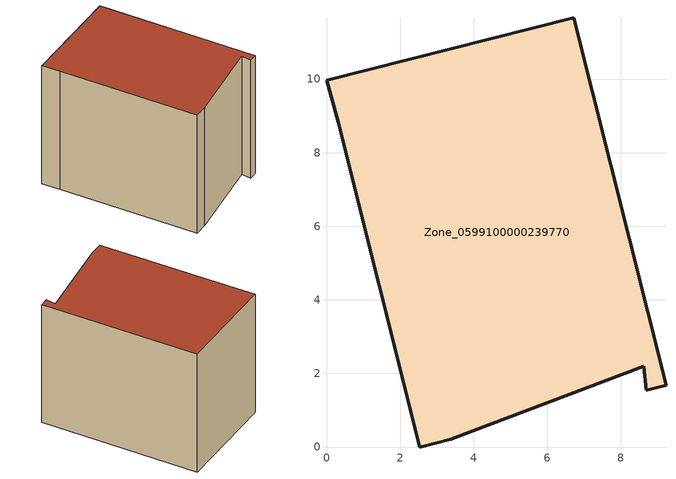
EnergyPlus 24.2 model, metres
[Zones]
Zone_0599100000239770
 floor ground (C_G): 3.38,0.21 2.53,0 0.31,8.83 0,9.97 6.72,11.66 9.22,1.68 8.68,1.54 8.62,2.19 z0
 wall outside (C_F): 8.62,2.19 8.68,1.54 9.22,1.68 6.72,11.66 0,9.97 0.31,8.83 2.53,0 3.38,0.21 8.62,2.19 z0:8.29
 roof outside (C_R): 2.53,0 3.38,0.21 8.62,2.19 8.68,1.54 9.22,1.68 6.72,11.66 0,9.97 0.31,8.83 z8.29
[BUILDING]
Pand.0599100000239770: North Axis=0; Terrain=City; Loads Convergence Tolerance Value=0.04; Temperature Convergence Tolerance Value=0.4; Solar Distribution=FullExterior; Maximum Number of Warmup Days=25; Minimum Number of Warmup Days=1
[Site:Location]
Rotterdam.The.Hague.AP_ZH_NLD Design_Conditions: Latitude=51.96; Longitude=4.45; Time Zone=1; Elevation=-4.5
[SITE:GROUNDTEMPERATURE:BUILDINGSURFACE]
18, 18, 18, 18, 18, 18, 18, 18, 18, 18, 18, 18
[MATERIAL] Thermal Absorptance=0.9; Solar Absorptance=0.7; Visible Absorptance=0.7
Name | Roughness | Thickness | Conductivity | Density | Specific Heat
G.TI.1992-2005 | MediumSmooth | 0.15 | 0.06 | 540 | 1210
F.TI.1992-2005 | Rough | 0.3 | 0.12 | 1920 | 840
R.TI.1992-2005 | MediumRough | 0.2 | 0.08 | 1500 | 1000
[CONSTRUCTION]
C_G: G.TI.1992-2005
C_F: F.TI.1992-2005
C_R: R.TI.1992-2005
[ZONE]
Zone_0599100000239770: Type=1; Multiplier=1; Ceiling Height=Autocalculate; Volume=Autocalculate; Floor Area=autocalculate; Part of Total Floor Area=Yes
[ZONEINFILTRATION:DESIGNFLOWRATE]
Infil_Zone_0599100000239770: Zone or ZoneList or Space or SpaceList=Zone_0599100000239770; Schedule=AlwaysOn; Design Flow Rate Calculation Method=Flow/Area; Flow Rate per Floor Area=0.0015; Constant Term Coefficient=1; Temperature Term Coefficient=0; Velocity Term Coefficient=0; Velocity Squared Term Coefficient=0
[HVACTEMPLATE:ZONE:IDEALLOADSAIRSYSTEM]
Zone_0599100000239770: Maximum Heating Supply Air Temperature=50; Minimum Cooling Supply Air Temperature=13; Maximum Heating Supply Air Humidity Ratio=0.0156; Minimum Cooling Supply Air Humidity Ratio=0.0077; Heating Limit=NoLimit; Cooling Limit=NoLimit; Dehumidification Control Type=ConstantSensibleHeatRatio; Cooling Sensible Heat Ratio=0.7; Dehumidification Setpoint=60; Humidification Control Type=None; Humidification Setpoint=30; Outdoor Air Method=None; Outdoor Air Flow Rate per Person=0.00944; Outdoor Air Flow Rate per Zone Floor Area=0; Outdoor Air Flow Rate per Zone=0; Demand Controlled Ventilation Type=None; Outdoor Air Economizer Type=NoEconomizer; Heat Recovery Type=None; Sensible Heat Recovery Effectiveness=0.7; Latent Heat Recovery Effectiveness=0.65
[ZONECONTROL:THERMOSTAT]
ThermostatControl_Zone_0599100000239770: Zone or ZoneList=Zone_0599100000239770; Control Type Schedule=DualSetpointControlType; Control 1=Thermostat_Zone_0599100000239770; Temperature Difference Between Cutout And Setpoint=0
[THERMOSTATSETPOINT:DUALSETPOINT]
Thermostat_Zone_0599100000239770: Heating Setpoint Temperature Schedule=HeatingSetpoint_Zone_0599100000239770; Cooling Setpoint Temperature Schedule=CoolingSetpoint_Zone_0599100000239770
[SCHEDULE:COMPACT]
HeatingSetpoint_Zone_0599100000239770: Through: 12/31, For: AllDays, Until: 24:00, 21
CoolingSetpoint_Zone_0599100000239770: Through: 12/31, For: AllDays, Until: 24:00, 24
DualSetpointControlType: Through: 12/31, For: AllDays, Until: 24:00, 4
AlwaysOn: Through: 12/31, For: AllDays, Until: 24:00, 1
